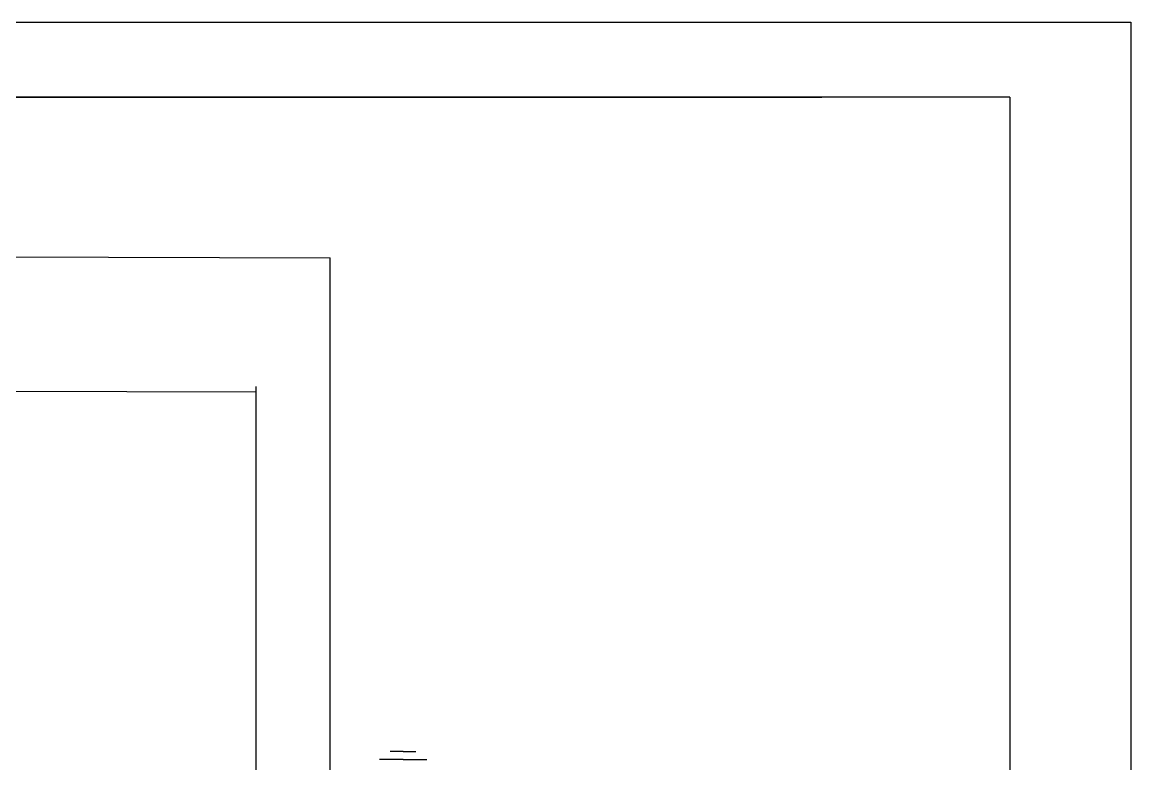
# Model space of a CAD drawing. Header units: inches. Extents: x 9000 to 22395, y 8106 to 17135.
# Drawn here: x 10498.3 to 10630.9, y 8548.8 to 8637.5 of the extents above; entities that cross this region are included whole.
import ezdxf

# ---------------------------------------------------------------- set-up
doc = ezdxf.new("R2010")
doc.units = ezdxf.units.IN
doc.header["$MEASUREMENT"] = 0

msp = doc.modelspace()

# ---------------------------------------------------------------- linework, layer by layer
for p, q in [((9849.86, 8637.48), (10630.89, 8637.48)), ((10630.89, 8637.48), (10630.89, 8105.62)), ((9872.25, 8628.53), (10593.93, 8628.53)), ((10616.43, 8628.53), (9872.25, 8628.53)), ((10616.43, 8628.53), (10616.43, 8114.58)), ((10430.76, 8609.6), (10535.18, 8609.3)), ((10535.18, 8500.27), (10535.18, 8609.3)), ((10526.3, 8500.27), (10526.3, 8593.9)), ((10421.87, 8593.59), (10526.3, 8593.27)), ((10543.87, 8550.26), (10542.33, 8550.26)), ((10543.87, 8550.26), (10545.42, 8550.26)), ((10543.87, 8549.27), (10541.04, 8549.28)), ((10543.87, 8549.27), (10546.71, 8549.28))]:
    msp.add_line(p, q)

doc.saveas('drawing.dxf')
